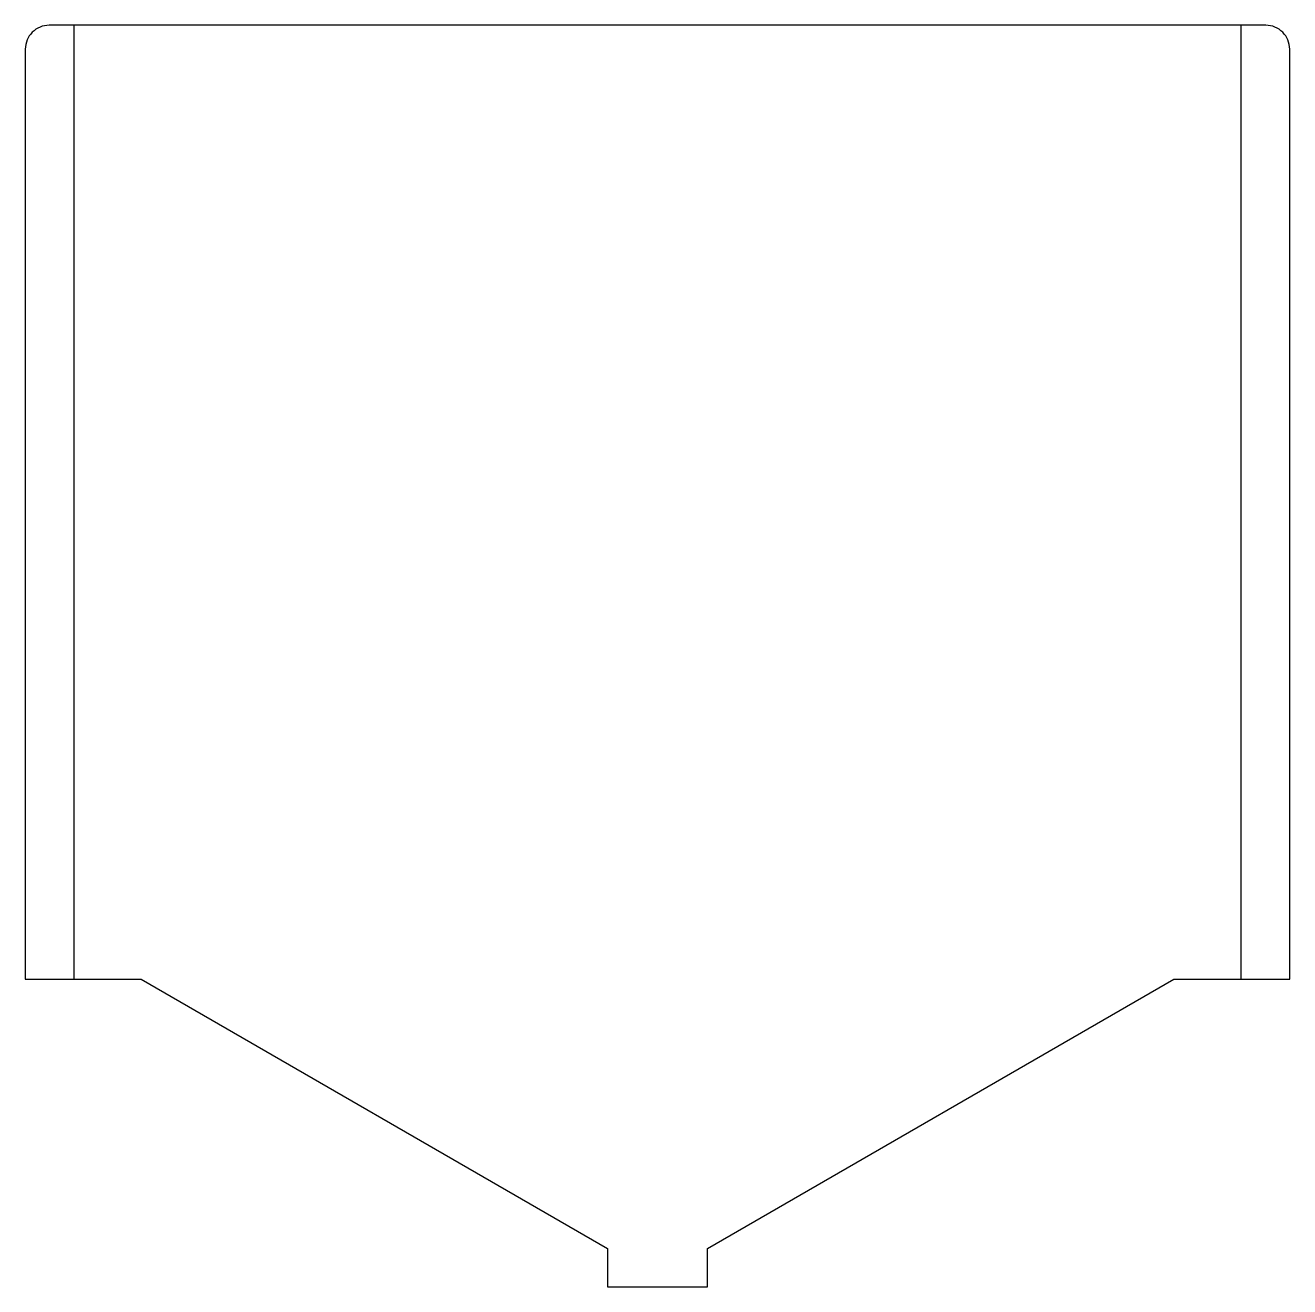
# Model space of a CAD drawing. Extents: x -133 to 133, y 20 to 284.
import ezdxf

# ---------------------------------------------------------------- set-up
doc = ezdxf.new("R2010")
doc.units = 0

msp = doc.modelspace()

# ---------------------------------------------------------------- linework, layer by layer
at = {"layer": '1'}
msp.add_lwpolyline([(132.53, 279.44, 0.414214), (127.53, 284.44), (-127.53, 284.44, 0.414214), (-132.53, 279.44), (-132.53, 84.44), (-108.25, 84.44), (-10.5, 28), (-10.5, 20), (10.5, 20), (10.5, 28), (108.25, 84.44), (132.53, 84.44)], format="xyb", close=True, dxfattribs=at)
at = {"layer": '2'}
for p, q in [((-122.27, 84.44), (-122.27, 284.44)), ((122.27, 284.44), (122.27, 84.44))]:
    msp.add_line(p, q, dxfattribs=at)

doc.saveas('drawing.dxf')
